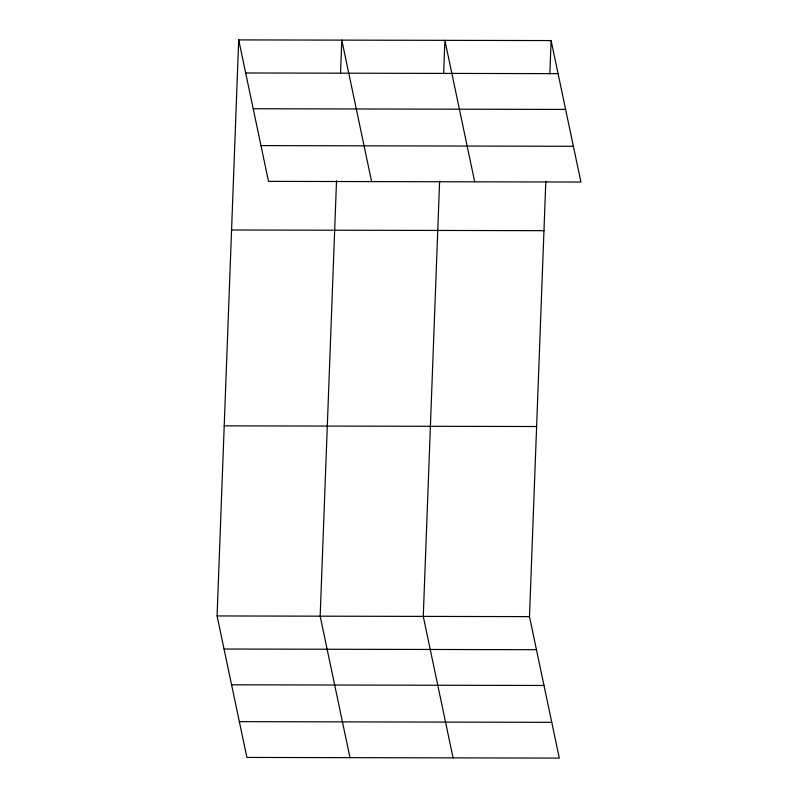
<?xml version="1.0" encoding="UTF-8"?>
<svg xmlns="http://www.w3.org/2000/svg" width="798" height="798" viewBox="0 0 798 798"><rect width="100%" height="100%" fill="white"/><g stroke="black" fill="none" stroke-linecap="round" stroke-linejoin="round"><path stroke-width="1.2" d="M545.822 181.296L529.483 616.625L559.298 758.1L246.891 757.432L217.076 615.946L238.702 39.9L551.109 40.568L580.924 182.054L268.517 181.375L238.702 39.9M336.517 180.847L320.168 616.166L349.983 757.651M340.546 73.446L341.793 40.119L371.609 181.605M439.608 181.066L423.269 616.395L453.074 757.871M443.638 73.675L444.885 40.349L474.7 181.824M549.852 73.905L551.109 40.568M245.674 72.977L558.071 73.645M253.215 108.747L565.612 109.426M260.976 145.605L573.383 146.283M231.57 229.994L543.967 230.672M224.218 425.853L536.615 426.521M217.076 615.946L529.483 616.625M224.048 649.023L536.456 649.702M231.59 684.794L543.987 685.472M239.36 721.651L551.757 722.33"/></g></svg>
